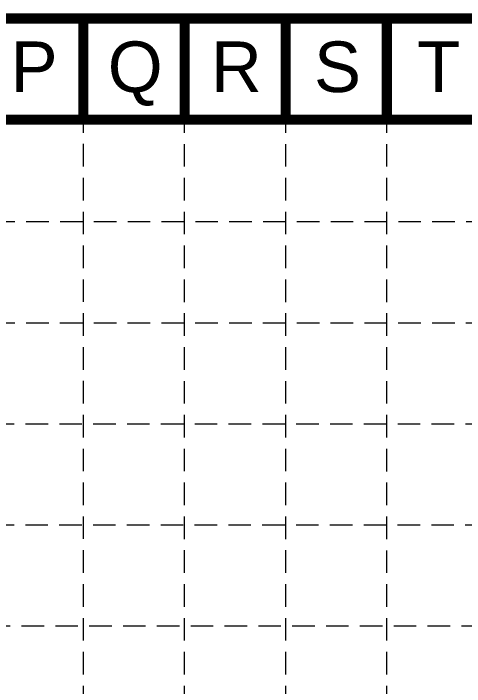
# Model space of a CAD drawing. Header units: feet. Extents: x 10084 to 13321, y 3329 to 8503.
# Drawn here: x 11405 to 11765, y 7966 to 8503 of the extents above; entities that cross this region are included whole.
import ezdxf
from ezdxf.enums import TextEntityAlignment as Align

# ---------------------------------------------------------------- set-up
doc = ezdxf.new("R2010")
doc.units = ezdxf.units.FT
doc.header["$LTSCALE"] = 40
doc.header["$MEASUREMENT"] = 0
doc.linetypes.add('DASHED', pattern=[0.75, 0.5, -0.25])
doc.linetypes.add('HIDDEN', pattern=[0.375, 0.25, -0.125])
doc.layers.add('BASE', color=7, linetype='Continuous')
doc.layers.add('GRID', color=254, linetype='DASHED')
doc.styles.get("Standard").update_dxf_attribs({"font": 'ARIAL.TTF'})

msp = doc.modelspace()

# ---------------------------------------------------------------- linework, layer by layer
at = {"layer": 'BASE', "color": 9}
msp.add_line((10169.24, 8418.16), (13236.21, 8418.16), dxfattribs=at)
at = {"layer": 'BASE', "const_width": 8.07}
for points in [[(13316.92, 3333.45), (13316.92, 8498.87), (10088.53, 8498.87), (10088.53, 3333.45)], [(13236.21, 3414.16), (13236.21, 8418.16), (10169.24, 8418.16), (10169.24, 3414.16)]]:
    msp.add_lwpolyline(points, close=True, dxfattribs=at)
for points in [[(11460.59, 8498.87), (11460.59, 8418.16)], [(11541.3, 8498.87), (11541.3, 8418.16)], [(11622.01, 8498.87), (11622.01, 8418.16)], [(11702.72, 8498.87), (11702.72, 8418.16)]]:
    msp.add_lwpolyline(points, dxfattribs=at)
at = {"layer": 'GRID', "color": 252, "linetype": 'HIDDEN', "lineweight": 0, "ltscale": 1.8}
for p, q in [((11460.59, 3736.82), (11460.59, 8418.16)), ((11541.3, 3736.8), (11541.3, 8418.16)), ((11622.01, 3736.79), (11622.01, 8418.16)), ((11702.72, 3736.78), (11702.72, 8418.16)), ((10172.91, 8336.91), (13234.88, 8337.31)), ((10172.85, 8255.97), (13234.88, 8256.6)), ((10172.39, 8175.51), (13236.21, 8176.03)), ((10172.28, 8094.87), (13236.21, 8095.32)), ((10169.24, 8014.61), (13236.21, 8014.61))]:
    msp.add_line(p, q, dxfattribs=at)

# ---------------------------------------------------------------- texts
at = {"layer": 'BASE'}
for s, p in [('P', (11421.22, 8460.39)), ('Q', (11501.93, 8460.39)), ('R', (11582.64, 8460.39)), ('S', (11663.35, 8460.39)), ('T', (11744.06, 8460.39))]:
    msp.add_text(s, height=40.35, dxfattribs=at).set_placement(p, align=Align.MIDDLE_CENTER)

doc.saveas('drawing.dxf')
